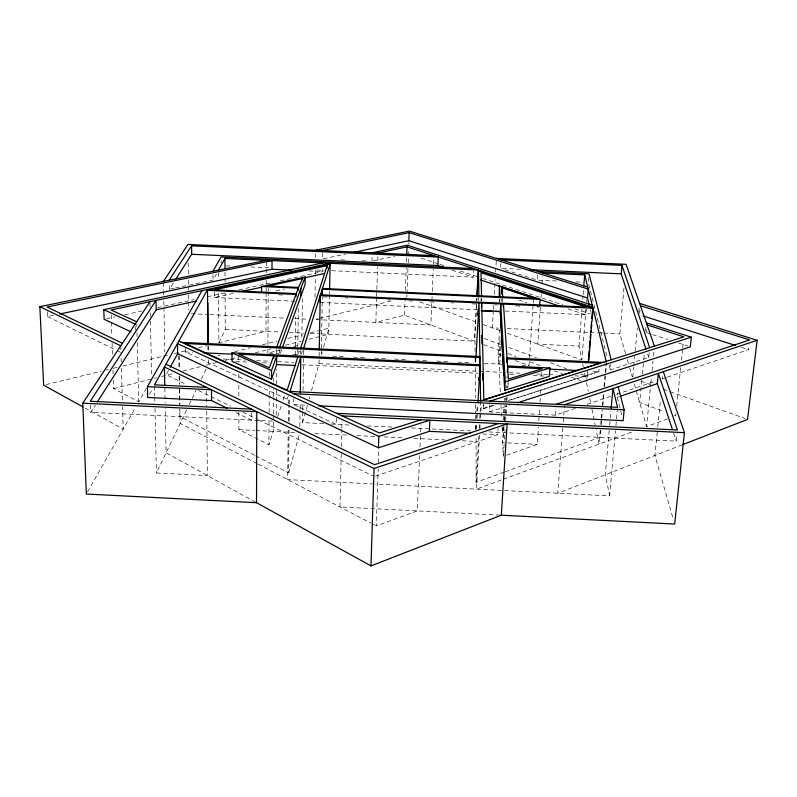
<?xml version="1.0" encoding="UTF-8"?>
<svg xmlns="http://www.w3.org/2000/svg" width="797" height="797" viewBox="0 0 797 797"><rect width="100%" height="100%" fill="white"/><g stroke="black" fill="none" stroke-linecap="round" stroke-linejoin="round"><path stroke-width="0.6" stroke-dasharray="3.98 2.99" d="M251.493 412.846L251.483 420.238L235.962 412.597M266.138 292.728L265.949 331.323L218.866 342.73L218.557 292.29M266.148 291.483L266.178 285.256M266.188 284.011L266.208 280.275M266.238 272.803L266.298 260.35M267.882 353.141L267.922 345.679M267.922 344.443L268.21 292.24M268.22 290.995L268.23 288.514M238.871 412.298L238.901 429.623L268.918 444.756L269.057 419.949M269.107 412.497L269.197 396.368M269.207 395.133L269.247 387.691M269.316 376.523L269.346 371.561M273.351 415.227L273.241 431.316L268.918 444.756M273.361 413.992L273.471 397.902M273.481 396.667L273.53 389.245M273.58 381.813L273.61 378.107M276.22 415.107L276.41 390.301M276.459 384.104L276.569 369.22M276.689 353.091L276.718 349.375M185.263 348.329L185.312 351.935L287.059 399.187L287.079 396.946M288.195 429.892L287.667 479.615L374.62 484.008M288.285 421.195L288.454 405.025M288.464 403.79L288.544 396.328M255.638 455.814L288.614 472.88L289.072 429.942M289.162 421.344L289.341 405.394M289.351 404.169L289.421 398.032M336.394 418.246L336.254 424.412L293.724 404.587L293.794 398.58M295.239 355.063L295.328 347.681M295.348 346.446L295.697 316.887M297.779 348.359L297.699 354.565L290.238 354.207M297.789 347.113L298.287 307.403M299.861 426.534L300.07 410.415M300.09 409.17L300.17 402.963M301.894 337.191L302.442 296.853M323.622 423.645L302.591 422.609L302.75 411.441M302.77 410.206L302.86 403.999M303.049 390.351L303.527 355.611M303.547 354.376L303.637 348.169M279.588 353.171L279.647 349.485M315.004 297.261L315.373 274.985M315.393 273.75L315.453 270.034M315.662 257.66L315.781 250.238M311.458 390.739L319.009 363.601L319.119 357.415M319.139 356.179L319.228 351.228M322.576 252.958L322.466 258.985L345.579 254.094M321.34 349.385L321.231 355.601L322.227 352.025M321.37 348.14L322.297 297.161M280.225 280.853L322.745 271.588L322.805 267.882M300.549 354.177L300.628 350.491M329.5 294.95L328.723 334.292L308.26 339.452M329.52 293.884L329.579 291.254M341.226 454.041L339.99 506.962L500.078 515.131M341.405 446.659L341.813 429.424M341.833 428.188L342.013 420.806M371.94 261.237L372.079 256.415M376.612 297.64L375.845 322.406L404.468 315.184L474.424 341.176L476.566 301.924M376.652 296.404L377.569 266.686M377.768 260.489L377.917 255.538M419.63 455.476L417.259 510.907L376.314 525.96L378.177 468.905M378.386 462.708L378.834 449.06M404.468 315.184L405.125 297.789M405.404 290.337L406.241 267.981M406.48 261.775L406.669 256.803M406.868 297.191L406.958 294.741M407.008 293.515L407.984 267.812M408.174 262.92L408.403 256.803M408.453 255.578L408.692 249.461M408.871 244.559L408.971 242.119M419.999 446.858L420.577 433.309M420.627 432.074L420.946 424.681M432.104 296.484L430.848 324.987L314.636 319.537L318.232 318.661M432.323 291.533L433.299 269.227M433.518 264.275L433.897 255.598M331.642 270.681L473.209 277.167L473.548 271M476.636 300.698L476.765 298.237M476.188 312.892L474.972 335.109L475.112 353.26M476.457 307.951L476.795 301.774M476.865 300.539L476.995 298.068M475.46 358.052L475.191 362.944L475.151 358.102M478.618 300.579L478.887 295.687M475.46 367.357L475.46 398.042M475.729 362.406L475.939 358.69M481.229 301.216L481.418 297.968M475.789 429.882L476.068 424.911M476.417 418.694L477.174 405.025M504.192 472.113L476.108 482.324L476.078 436.477M476.496 429.035L476.775 424.074M477.124 417.877L477.891 404.228M476.108 482.324L478.768 435.6M479.186 428.228L479.395 424.542M479.744 418.395L480.023 413.474M480.093 412.248L480.651 402.405M479.545 435.102L476.467 489.149L502.15 479.704M479.894 428.965L480.183 424.054M480.531 417.907L481.298 404.398M493.921 405.344L483.311 408.741L483.57 404.139M493.383 310.511L492.367 327.866L498.553 328.155M493.463 309.266L493.891 301.834M494.329 294.392L495.206 279.508M495.644 272.076L496.362 259.673M575.334 408.363L555.3 415.157L489.298 411.939L489.727 404.727M500.805 263.508L500.516 268.35L521.457 269.306M499.739 302.073L499.928 298.825M502.269 364.239L498.623 364.06L498.115 354.037L499.599 329.53M501.303 301.336L501.452 298.885M500.108 339.592L498.623 364.06L483.829 363.352M502.409 301.674L502.708 296.783M500.885 346.207L499.301 372.229L500.367 393.12M375.427 476.178L497.687 434.704L498.065 428.497M502.678 427.551L502.369 432.442L502.12 427.521M503.136 420.208L503.515 414.091M503.594 412.876L504.053 405.534M504.362 400.642L504.511 398.201M506.703 455.207L537.347 444.367L538.443 427.013M538.832 420.806L539.699 407.167M540.007 402.206L540.486 394.774M540.565 393.529L541.033 386.087M541.661 376.174L542.05 369.967M503.375 455.187L504.112 444.138M504.431 439.227L505.089 429.414M505.657 420.826L506.713 404.866M507.041 399.955L507.201 397.504M507.848 387.681L508.337 380.318L507.639 387.651M503.674 426.544L502.598 442.654L503.296 456.412M504.093 420.358L504.511 414.161M504.591 412.926L505.089 405.484M505.418 400.532L505.587 398.052M506.254 388.149L506.414 385.668M506.912 378.236L507.081 375.756M521.716 365.225L529.009 365.594L529.427 359.477M529.507 358.252L533.163 304.404M533.253 303.179L533.582 298.287M537.656 275.164L537.317 280.106L501.672 268.719M540.346 307.343L537.776 344.165L579.03 346.107L581.86 359.985L585.934 309.336M541.024 297.52L541.283 293.834M541.97 284.021L542.478 276.659M555.3 415.157L555.838 407.944M562.762 428.099L557.741 493.253L681.535 445.095M563.24 421.952L564.475 405.972M579.03 346.107L581.959 309.276M582.737 299.443L583.035 295.767M583.135 294.531L583.623 288.394M586.532 301.924L586.731 299.453M588.704 277.495L588.306 282.437L607.324 357.893M505.129 311.029L585.755 314.785L586.193 309.296M586.831 379.093L587.439 371.661M575.055 375.855L587.469 376.453L587.877 371.492M599.095 369.141L598.876 371.691L509.253 400.423M600.211 430.51L599.045 444.088L596.096 429.673M600.749 424.343L601.177 419.401M601.277 418.166L601.914 410.764M602.343 405.822L603.409 393.479M604.046 386.077L605.112 373.733M605.222 372.498L606.079 362.625M600.769 429.902L600.131 437.244L505.358 471.694M601.197 425.01L602.462 410.316M602.881 405.424L603.947 393.18M604.475 387.053L605.64 373.594M605.74 372.368L606.587 362.575M649.196 352.593L648.728 357.514L610.343 369.868L610.831 364.269M609.227 430.42L605.302 474.743L609.615 495.864L375.855 484.068M609.665 425.498L610.203 419.342M610.313 418.106L610.97 410.724M625.585 353.689L619.867 333.853L624.001 287.498M621.68 414.829L617.267 397.295L617.685 392.632M504.053 426.764L502.598 442.654L506.324 442.833M504.611 420.657L505.178 414.54M505.288 413.314L505.956 405.982M506.404 401.09L506.743 397.424M609.615 495.864L615.483 430.689M615.932 425.767L617.476 408.552M632.768 376.981L633.675 367.168M633.794 365.943L634.701 356.129M635.159 351.228L637.331 327.926M638.815 311.976L639.264 307.074M639.652 313.679L639.971 310.252M645.56 331.074L646.008 326.352M641.784 380.368L639.662 402.555L664.05 411.611M642.372 374.201L643.657 360.642M643.777 359.407L644.365 353.24M646.357 332.289L646.596 329.819M667.527 418.913L646.596 426.604L650.701 384.533M650.82 383.287L651.428 377.101M652.026 370.914L652.992 361.011M653.47 356.06L653.958 351.108M657.256 432.054L654.905 455.446L673.306 519.315M657.744 427.122L660.464 400.034M662.556 379.093L662.805 376.632M675.916 413.454L675.657 415.924L672.18 414.629M676.693 406.042L680.688 367.746M681.455 360.334L682.621 349.216M682.75 347.98L683.388 341.803M488.87 431.924L676.235 441.139L677.052 433.339M667.238 377.19L748.542 349.604L749.12 344.782M288.614 472.88L299.453 433.927M302.591 422.609L307.522 404.906M309.156 399.008L309.814 396.647M323.552 347.273L328.842 328.234L309.525 333.036M287.059 399.187L287.787 396.876M301.246 354.276L302.362 350.74M277.695 416.602L281.49 404.826M283.005 400.124L284.908 394.236M280.385 353.29L281.63 349.773M299.254 351.168L297.699 354.565L299.084 351.158M206.762 410.973L207.359 475.56L156.391 472.99L187.086 409.01M189.208 404.567L196.122 390.161M201.442 379.073L207.29 366.869M218.866 342.73L225.262 329.41L225.093 293.316M168.456 370.475L166.165 374.67L186.189 384.483M149.487 394.206L152.506 388.777M175.4 287.996L213.038 280.126L216.505 273.909M87.56 491.859L135.769 407.028M113.254 379.98L113.523 388.577L138.758 401.768L146.419 388.278M272.464 421.125L90.709 412.328L95.391 405.006M173.278 283.084L169.333 289.261L169.233 283.602M503.315 479.276L633.834 431.297M617.267 397.295L619.618 396.498M587.11 404.368L610.681 396.368M616.569 394.376L655.453 381.185M662.526 378.784L666.063 377.589M489.298 411.939L509.403 405.434M483.321 408.542L492.755 405.514M508.087 400.602L598.896 371.492L590.278 371.083M270.253 352.533L281.909 349.574M293.605 346.605L299.941 344.991M113.523 388.577L151.729 378.944M154.14 378.336L156.551 377.728M161.363 376.513L173.417 373.474M183.051 371.043L201.123 366.481M205.945 365.265L216.784 362.535M225.202 360.403L230.024 359.188M231.22 358.889L238.442 357.066M255.299 352.812L270.95 348.867M285.386 345.221L301.037 341.275M217.76 355.88L220.181 355.283M234.667 351.676L250.368 347.771M262.432 344.762L276.928 341.156M287.787 338.446L302.282 334.84M46.057 384.602L101.259 371.223M106.061 370.057L108.462 369.479M113.264 368.314L118.066 367.158M122.858 365.992L169.671 354.655M174.473 353.489L187.674 350.291M198.473 347.671L206.871 345.639M319.428 318.372L391.297 300.967M276.071 290.845L284.549 288.972M373.145 260.968L394.894 256.166M106.539 318.71L115.047 316.857M124.76 314.745L141.766 311.039M157.557 307.592L193.99 299.652M207.359 296.733L225.571 292.768M238.931 289.859L272.943 282.437M214.353 292.041L214.393 297.5L234.966 293.017M47.292 311.786L47.521 316.578L53.588 315.293M170.548 289.012L174.194 288.245M341.016 259.832L344.732 260.001M362.047 260.788L366.989 261.008M226.089 265.849L229.815 266.019M250.925 266.985L270.791 267.892M316.738 270.004L324.19 270.342M538.563 280.165L558.458 281.072M575.872 281.869L583.324 282.208M309.126 270.96L322.745 271.588M278.631 294.87L283.513 295.089M323.313 296.863L327.039 297.032M345.669 297.909L348.15 298.018M387.9 299.881L390.381 300.001M409.01 300.868L412.736 301.037M430.121 301.854L433.847 302.033M451.241 302.84L453.722 302.96M472.352 303.826L477.323 304.065M494.708 304.872L497.189 304.992M539.42 306.965L536.929 306.845L539.569 306.975M214.393 297.5L294.93 301.256M320.324 302.432L476.606 309.704M191.3 313.749L208.575 314.556M209.8 314.616L285.037 318.142M294.91 318.611L307.243 319.189M507.221 328.563L588.923 332.399M590.159 332.459L597.591 332.807M598.826 332.867L602.542 333.036M603.777 333.096L619.867 333.853M225.262 329.41L279.488 331.97M289.331 332.429L304.105 333.126M310.262 333.415L320.105 333.883M321.34 333.943L474.424 341.176M332.409 356.129L343.577 356.667M353.509 357.136L364.687 357.674M374.62 358.142L385.798 358.68M394.485 359.088L405.663 359.626M415.596 360.095L426.764 360.633M436.696 361.101L447.874 361.639M457.807 362.107L468.985 362.645M269.117 353.201L279.06 353.669M185.312 351.935L192.764 352.294M223.03 358.999L245.406 360.075M256.604 360.613L270.283 361.26M277.745 361.619L293.904 362.396M319.009 363.601L477.652 371.193M478.858 371.253L501.781 372.348M509.233 372.707L522.892 373.355M536.55 374.012L547.728 374.55M548.974 374.61L556.426 374.959M509.552 374.421L515.769 374.72M533.163 375.556L544.351 376.094M235.673 361.489L247.847 362.077M262.452 362.774L268.539 363.063M301.874 364.767L478.31 373.225M293.724 404.587L307.403 405.255M331.034 424.014L349.903 425.08M367.278 425.937L392.861 427.053M411.411 427.959L470.768 430.888M482.783 433.966L497.687 434.704M238.901 429.623L254.711 430.4M255.927 430.46L298.566 432.681M314.656 433.478L348.12 435.132M356.797 435.56L375.387 436.477M384.064 436.905L403.9 437.892M413.812 438.38L444.806 439.914M462.16 440.771L475.799 441.438M507.559 442.903L537.347 444.367M741.429 347.333L748.542 349.604M646.626 332.638L651.348 334.172M652.534 334.561L667.876 339.552M678.506 343.019L687.95 346.097M421.165 258.168L438.898 264.016M440.083 264.405L444.816 265.969M460.188 271.03L476.745 276.489M482.653 278.432L563.071 304.932M574.896 308.828L590.268 313.898M452.038 270.163L473.209 277.167M568.032 308.917L585.755 314.785M518.688 299.961L526.807 302.691M419.75 301.814L475.968 321.988M483.002 324.509L500.516 330.795M507.5 333.295L580.704 359.567M640.858 381.145L650.232 384.513M663.124 389.135L668.982 391.247M670.157 391.666L745.175 418.584M484.257 338.516L500.486 344.483M508.606 347.472L536.441 357.694M550.358 362.814L566.597 368.782M580.515 373.893L587.469 376.453M483.669 344.603L501.004 351.049M507.938 353.619L516.028 356.628M529.895 361.778L540.296 365.644M554.164 370.794L562.254 373.803M571.499 377.23L580.744 380.667M498.115 354.037L501.552 355.323M515.28 360.463L529.009 365.594M47.521 316.578L116.103 350.162M117.209 350.7L120.526 352.324M198.433 390.48L230.702 406.281M242.946 412.268L257.411 419.361M258.527 419.899L373.145 476.028M254.542 455.246L179.793 416.572L179.674 409.13M256.953 463.565L180.172 423.416L179.953 409.897M258.059 464.133L370.814 523.081M371.91 523.659L376.314 525.96M85.07 408.044L123.216 429.105L122.559 406.739M255.458 502.12L166.085 452.776L165.228 408.014M647.562 353.978L648.728 357.514M673.535 432.92L676.235 441.139M627.269 359.527L629.291 366.53M629.62 367.696L632.31 377.041M634.322 384.005L646.596 426.604M609.137 365.076L610.343 369.868M590.318 309.625L590.886 311.956M582.597 363.591L583.334 367.188M584.56 373.205L586.283 381.614M586.522 382.819L588.246 391.227M589.72 398.43L590.946 404.438M591.922 409.25L595.12 424.871M499.32 299.403L499.46 301.824M500.994 405.404L501.682 418.923M90.43 404.946L90.709 412.328M111.191 314.905L111.391 321.052M111.431 322.277L111.859 335.776M112.088 343.148L112.477 355.422M112.945 370.157L113.054 373.843M120.755 345.828L120.905 350.8M121.124 358.261L121.234 361.987M121.413 368.204L122.409 401.768M136.765 324.22L136.825 326.68M136.984 332.837L137.084 336.523M137.243 342.68L138.758 401.768M135.211 326.551L135.311 330.227M150.025 302.91L150.105 306.596M150.244 312.723L150.324 316.399M150.434 321.311L151.619 374.032M481.009 298.457L481.059 300.917M483.241 404.816L483.311 408.741M154.498 386.087L154.718 396.019M154.748 397.265L154.857 402.226M154.987 408.433L156.391 472.99M163.465 282.626L163.614 290.068M163.634 291.313L163.704 295.029M163.823 301.236L163.923 306.197M163.943 307.433L164.8 352.095M164.84 388.119L165.128 403.043M179.106 355.831L179.295 368.114M179.435 376.722L179.554 384.094M179.624 389.006L179.883 404.986M178.837 355.851L179.036 368.244M179.146 375.676L179.285 384.353M179.365 389.305L179.604 404.179M188.162 262.97L188.331 275.324M188.391 280.265L188.461 285.216M188.481 286.452L188.53 290.158M188.59 295.099L188.789 309.923M208.196 346.147L208.236 351.078M208.316 359.716L208.356 364.657M207.997 345.938L208.047 352.115M206.582 391.098L206.722 406.002M475.51 404.169L475.58 413.972M475.59 415.197L475.62 418.873M475.67 425L475.709 429.902M212.998 274.586L213.038 280.126M221.088 260.699L221.108 263.159M218.438 272.604L218.468 278.761M224.993 272.156L225.043 282.108M238.791 355.392L238.801 362.814M238.821 373.952L238.821 380.139M238.831 385.09L238.851 397.454M519.544 306.038L515.818 305.859L519.534 305.998"/><path stroke-width="1.2" d="M256.524 502.708L256.783 411.7L82.778 403.172L86.335 494.02L256.524 502.708L370.984 565.9L501.323 515.201L674.67 524.037L684.434 432.661L663.303 371.711M507.091 362.406L507.101 358.839L599.593 363.243L483.829 399.745L481.697 303.059L481.458 307.353M261.555 291.911L261.575 286.502L305.231 276.987L305.121 284.399L282.467 347.432M59.655 314.018L271.986 269.256L272.036 260.619L47.073 306.994L122.449 343.278M271.458 379.262L271.518 370.545L276.718 356.09L276.659 364.608L271.458 379.262L232.027 361.32L231.997 352.812L480.033 364.747L480.631 401.19M273.74 358.301L273.76 355.831L238.791 354.157L269.366 367.835L273.76 355.831M295.936 296.633L295.966 294.442L207.509 290.347L207.977 343.467M298.227 290.357L298.257 288.195L261.575 286.502M300.788 295.896L300.887 288.315L305.231 276.987M300.31 393.041L300.788 357.215L289.829 391.965M319.248 349.993L320.215 295.567L593.078 308.22L591.952 321.868M320.324 302.432L320.444 295.866M322.088 295.717L322.207 289.221L540.097 299.373L539.639 306.018M322.337 294.671L322.387 292.18M327.039 268.111L327.089 265.7L214.333 289.859L296.255 293.655M329.619 288.982L330.137 263.269L111.042 309.993L136.705 321.759M370.984 565.9L374.062 468.487L164.431 366.979L164.79 385.628M470.36 433.359L429.374 431.336L378.475 447.814L378.844 436.377L177.472 343.597L177.631 353.699L170.179 367.327M406.759 254.323L407.038 246.861L377.997 253.057M589.192 304.972L587.499 297.978L408.851 240.714L409.16 232.644L322.616 250.547M429.374 431.336L429.872 420.178L378.844 436.377M443.799 267.443L437.912 265.491L438.3 257.023L191.579 245.825L169.173 280.215M476.905 295.787L478.31 270.034L224.933 258.467L218.418 270.143M477.134 295.607L478.479 270.91L593.078 308.22M477.811 315.243L478.15 309.136M476.068 356.209L479.007 302.93L480.033 364.747M478.569 380.169L478.708 377.678M479.445 365.982L479.914 357.554L185.193 343.527L287.149 390.211L297.769 357.086M478.031 401.748L480.053 365.783L273.72 355.93M506.902 362.376L507.101 358.839M540.097 299.373L499.41 285.914L499.181 296.982M500.347 312.524L503.843 375.277M507.33 372.04L507.659 367.088L542.129 368.732L508.416 379.093L503.455 304.065L500.765 303.946L500.297 311.627L495.545 311.408M501.741 293.983L502.12 287.856L533.582 298.287L322.456 288.454M501.333 338.765L501.492 336.284M503.296 306.546L503.455 304.065M504.67 390.52L505.218 381.773L500.765 303.946M501.323 515.201L507.121 423.964L374.062 468.487M507.579 365.962L549.93 367.985L549.322 376.333L504.69 390.321L500.307 311.458L481.278 310.571M583.812 285.944L584.699 274.885L542.737 272.972M587.499 297.978L588.216 289.072L409.16 232.644M588.256 361.748L589.172 350.6M589.372 348.12L589.979 340.688M590.188 338.207L590.796 330.775M590.995 328.294L591.504 322.098M591.812 318.382L592.32 312.185M588.794 360.324L590.936 334.272M591.145 331.791L591.753 324.349M646.018 349.265L621.212 273.849L621.959 265.361L501.024 259.872M611.189 408.263L612.933 388.557L617.585 407.317L288.594 391.357M618.203 386.794L624.151 409.807L623.154 420.667L318.591 405.803M672.369 429.404L657.316 383.626L658.332 373.365L677.4 429.991L336.503 413.304M646.347 322.815L691.338 337.211L690.312 346.864L517.671 402.754M639.612 303.388L757.15 340.299L747.516 419.421L682.69 444.636M303.637 348.169L330.117 264.136L207.509 290.347M300.678 348.03L327.089 265.7M279.687 347.034L300.887 288.315M276.738 346.894L298.536 287.428L302.691 278.512L302.013 278.651M207.698 289.381L154.479 384.851L206.543 387.372M227.085 408.223L211.564 400.582L147.674 397.464L147.415 386.655L201.98 290.596M212.968 271.259L221.068 257.003L473.677 268.529M97.393 401.867L156.212 309.804L156.013 300.399L90.29 401.25L251.503 409.14M175.908 278.97L191.688 254.273L191.579 245.825M82.778 403.172L149.995 301.684M163.445 281.391L187.923 244.44L433.897 255.598M620.793 396.089L657.316 383.626M564.565 404.746L757.15 340.299M498.374 423.536L374.63 464.691L165.965 364.229M556.117 404.338L749.698 339.95L640.399 305.669M489.936 401.12L691.338 337.211M421.155 419.75L379.352 432.94L178.877 341.076M481.508 400.712L683.906 336.862L647.064 324.887M505.218 381.773L549.93 367.985M156.212 309.804L196.042 301.117M242.228 291.433L261.595 287.209M305.161 277.695L324.528 273.471M302.691 278.512L268.24 286.023L298.536 287.428M372.189 252.798L407.287 245.207L592.201 305.102M130.937 331.811L104.118 319.238L103.799 309.654L322.895 262.94M354.097 252.29L408.851 240.714M82.888 406.849L43.656 385.18L39.85 306.656L266.298 260.35M315.781 250.238L409.389 231.1L587.728 287.099M496.441 258.437L626.063 264.315L654.437 346.157M191.688 254.273L437.912 265.491M530.075 269.695L621.212 273.849M537.905 271.458L589.003 273.789L611.229 359.796M271.986 269.256L291.792 270.163M320.464 294.78L586.373 307.104L481.029 272.733L481.537 295.807M481.268 310.74L491.978 311.238M181.108 342.341L479.894 356.548M507.031 357.843L604.126 362.456M549.681 369.15L577.974 370.495M203.932 352.822L232.475 354.187M276.121 364.568L295.757 365.514M147.415 386.655L211.474 389.763L211.564 400.582M293.854 393.758L624.151 409.807M342.122 415.885L684.434 432.661M643.099 315.961L735.511 345.45M407.038 246.861L592.729 307.224M480.621 279.986L560.949 306.576M231.997 352.812L271.518 370.545M103.799 309.654L135.151 324.1M177.631 353.699L378.475 447.814M39.85 306.656L120.755 345.828M621.959 265.361L649.675 347.661M584.699 274.885L606.178 361.39M502.12 287.856L502.708 296.783M499.41 285.914L500.058 296.663M481.796 335.378L481.976 344.055M482.593 373.813L482.723 380.02M478.479 270.91L478.887 295.687M207.818 302.96L208.166 343.676M224.933 258.467L224.973 268.42"/></g></svg>
